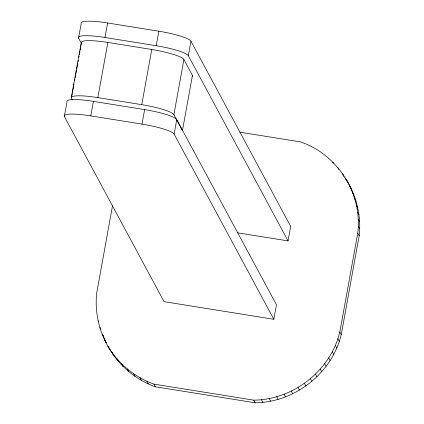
<?xml version="1.0" encoding="UTF-8"?>
<svg xmlns="http://www.w3.org/2000/svg" width="424" height="424" viewBox="0 0 424 424"><rect width="100%" height="100%" fill="white"/><g stroke="black" fill="none" stroke-linecap="round" stroke-linejoin="round"><path stroke-width="0.64" d="M346.482 179.818C356.584 196.482 361.412 216.33 359.181 235.755L341.256 334.626C331.966 373.258 294.802 402.424 255.153 402.8L155.364 386.768C135.346 379.613 117.999 365.032 108.003 346.217C118.264 363.728 134.837 377.307 153.944 384.123L253.727 400.155C293.376 399.779 330.54 370.613 339.836 331.981L357.755 233.11C362.759 194.208 337.69 154.4 300.542 141.913L239.889 132.166M64.358 116.478L66.987 101.961A29.887 4.733 10.3 0 1 93.418 101.373L144.626 109.599A29.887 4.733 10.3 0 1 176.755 119.595L276.464 304.776L273.835 319.293L164.067 301.655L64.358 116.478A29.887 4.733 10.3 0 1 90.784 115.89L141.998 124.115A29.887 4.733 10.3 0 1 174.126 134.111L273.835 319.293M81.387 43.328L78.567 38.086L81.196 23.569A29.887 4.733 10.3 0 1 107.627 22.981L158.841 31.212A29.887 4.733 10.3 0 1 190.964 41.208L290.673 226.384L288.044 240.901L237.08 232.712M71.285 97.732L81.286 42.57M71.539 97.541L72.244 93.646M72.483 92.347L73.543 86.507M73.776 85.208L74.009 83.915M74.598 80.666L74.836 79.368M75.069 78.069L75.657 74.825M75.891 73.527L76.479 70.283M76.718 68.985L77.778 63.144M78.011 61.846L78.244 60.547M78.832 57.304L79.071 56.005M79.304 54.707L79.892 51.463M80.131 50.165L80.719 46.921M80.952 45.622L81.424 43.025A29.887 4.738 10.3 0 1 107.855 42.437L151.771 49.497A29.881 4.733 10.3 0 1 183.899 59.492L192.448 75.366L182.447 130.528L173.898 114.655L183.899 59.492M90.784 115.89L93.418 101.373M78.567 38.086A29.887 4.733 10.3 0 1 104.998 37.498L107.627 22.981M72.34 99.889L71.423 98.188A29.887 4.738 10.3 0 1 97.854 97.605L107.855 42.437M112.524 205.757L96.725 292.92C94.515 312.34 99.296 332.209 109.424 348.862M173.898 114.655A29.881 4.733 10.3 0 0 141.77 104.659L151.771 49.497M141.998 124.115L144.626 109.599M288.044 240.901L188.336 55.724A29.887 4.733 10.3 0 0 156.207 45.728L158.841 31.212M174.126 134.111L176.755 119.595M188.336 55.724L190.964 41.208M104.998 37.498L156.207 45.728M97.854 97.605L141.77 104.659M343.154 175.282L343.917 176.267L342.491 173.623M344.913 177.82L347.908 182.463M349.646 185.744L351.072 188.394M352.376 191.993L353.801 194.637M354.623 198.512L356.049 201.156M337.912 167.708L338.765 169.293M356.356 205.243L357.782 207.887M332.771 162.143L333.338 163.203M357.549 212.138L358.974 214.782M358.179 219.123L359.605 221.768M358.248 226.135L359.674 228.78M357.755 233.11L359.181 235.755M339.836 331.981L341.256 334.626M337.843 338.718L339.264 341.362M335.305 345.311L336.73 347.956M332.246 351.703L333.672 354.353M328.695 357.835L330.121 360.48M324.689 363.649L326.109 366.294M320.268 369.092L321.694 371.742M315.493 374.132L316.919 376.782M310.421 378.738L311.847 381.383M304.474 383.333L305.9 385.983M298.067 387.488L299.492 390.133M291.256 391.129L292.682 393.779M284.106 394.209L285.532 396.853M276.697 396.673L278.123 399.318M269.102 398.496L270.528 401.141M261.417 399.657L262.843 402.302M253.727 400.155L255.153 402.8M153.944 384.123L155.364 386.768M146.863 381.25L148.283 383.895M140.021 377.757L141.441 380.402M133.496 373.666L134.922 376.311M127.375 369.028L128.801 371.673M121.715 363.893L123.14 366.537M98.124 320.788L98.697 321.848M116.573 358.328L117.999 360.972M99.857 327.524L100.716 329.114M102.11 334.043L103.249 336.158M111.994 352.408L113.415 355.052M104.834 340.286L106.26 342.931L103.53 336.688M102.714 334.319L103.329 336.094M192.448 75.366A29.881 4.733 10.3 0 1 192.099 76.638"/></g></svg>
